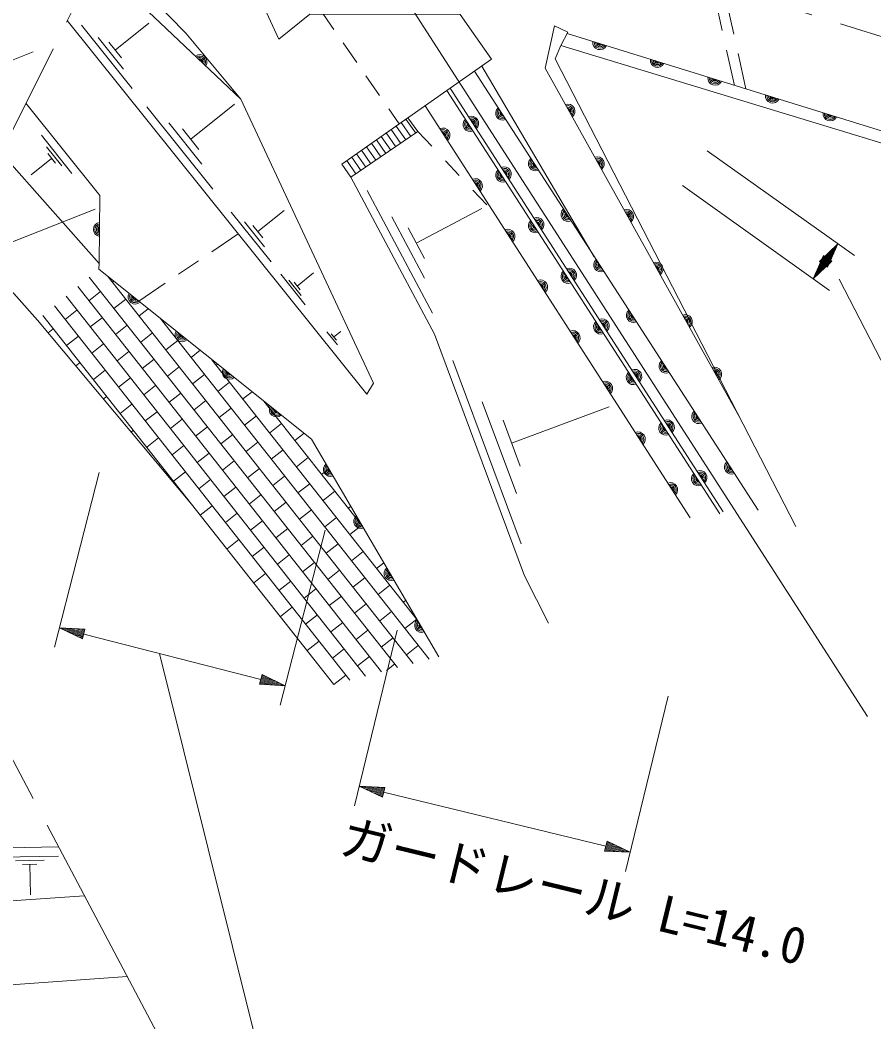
# Model space of a CAD drawing. Units: millimetres, scale not verified. Extents: x 40000 to 680000, y 20000 to 380000.
# Drawn here: x 371467 to 413993, y 260641 to 310571 of the extents above; entities that cross this region are included whole.
import ezdxf
from ezdxf.enums import TextEntityAlignment as Align

# ---------------------------------------------------------------- set-up
doc = ezdxf.new("R2010")
doc.units = ezdxf.units.MM
doc.header["$LTSCALE"] = 1000
doc.linetypes.add('CHAIN', pattern=[18.5, 12, -1.5, 3.5, -1.5])
for name, color, linetype, lineweight in [('M-BGD', 7, 'Continuous', 13), ('M-BMK', 2, 'CHAIN', 13), ('M-STR-HTXT', 7, 'Continuous', 13)]:
    doc.layers.add(name, color=color, linetype=linetype, lineweight=lineweight)
doc.styles.add('ＭＳ ゴシック', font='')
doc.styles.get('ＭＳ ゴシック').set_extended_font_data('MS Gothic')

msp = doc.modelspace()

# ---------------------------------------------------------------- linework, layer by layer
at = {"layer": 'M-BGD'}
for p, q in [((406119, 311516), (406442, 310051)), ((406688, 311339), (407011, 309874)), ((387096, 310099), (386572, 310855)), ((373819, 310554), (388731, 291922)), ((377047, 307161), (374521, 310317)), ((376205, 309075), (377888, 310423)), ((376626, 308118), (375363, 309696)), ((376521, 308681), (375889, 309470)), ((388234, 308454), (387551, 309441)), ((406657, 309075), (407045, 307315)), ((407227, 308898), (407615, 307139)), ((394470, 308280), (400066, 298774)), ((389372, 306810), (388689, 307796)), ((394095, 308017), (408225, 286145)), ((406483, 286069), (392890, 307174)), ((389072, 292478), (382470, 306632)), ((392730, 307062), (406323, 285957)), ((371761, 306430), (375447, 301833)), ((381060, 302147), (377777, 306249)), ((379966, 304635), (382153, 306386)), ((390351, 305395), (389827, 306152)), ((404834, 285759), (391644, 306301)), ((390688, 305631), (391170, 304934)), ((380513, 303391), (378871, 305442)), ((380376, 304123), (379555, 305148)), ((389951, 305115), (390426, 304426)), ((390196, 305287), (390674, 304596)), ((390442, 305459), (390922, 304765)), ((372529, 304832), (374054, 302930)), ((389214, 304599), (389683, 303919)), ((389459, 304771), (389931, 304088)), ((389705, 304943), (390178, 304257)), ((391285, 305013), (391970, 304284)), ((372784, 304255), (373546, 303304)), ((388476, 304082), (388940, 303411)), ((388722, 304254), (389187, 303581)), ((388968, 304427), (389435, 303750)), ((370526, 303957), (375402, 298434)), ((373038, 303678), (372024, 302865)), ((372848, 303916), (373229, 303440)), ((387985, 303738), (388444, 303073)), ((388231, 303910), (388692, 303242)), ((387739, 303566), (388196, 302904)), ((392654, 303555), (393339, 302826)), ((394023, 302097), (394708, 301368)), ((392009, 295955), (388756, 302069)), ((383302, 300026), (384628, 301087)), ((391198, 299446), (394459, 301181)), ((383965, 298517), (381975, 301003)), ((391604, 297700), (389977, 300757)), ((383633, 299271), (382638, 300514)), ((383550, 299715), (383053, 300336)), ((391605, 298681), (390791, 300210)), ((368509, 299916), (372335, 295617)), ((381013, 299028), (382328, 299923)), ((379359, 297903), (380352, 298578)), ((390260, 278299), (374913, 297764)), ((391050, 278508), (375857, 297778)), ((385674, 296381), (384447, 297915)), ((385470, 296847), (384856, 297614)), ((385265, 297312), (386083, 297967)), ((389469, 278090), (374337, 297284)), ((376067, 297512), (376128, 297561)), ((377383, 296558), (378698, 297452)), ((385419, 297120), (385112, 297504)), ((388679, 277881), (373760, 296804)), ((374889, 296583), (375478, 297048)), ((376143, 296204), (376732, 296668)), ((387889, 277672), (373183, 296324)), ((373711, 295655), (374300, 296119)), ((377398, 295824), (377853, 296182)), ((380013, 286450), (372607, 295844)), ((374965, 295275), (375554, 295739)), ((391840, 278717), (378441, 295712)), ((372863, 294986), (373122, 295190)), ((376220, 294895), (376809, 295359)), ((378652, 295444), (378715, 295493)), ((373787, 294346), (374376, 294810)), ((377474, 294515), (378063, 294980)), ((378729, 294135), (379318, 294600)), ((387269, 294389), (386753, 295034)), ((387226, 294619), (386968, 294941)), ((387097, 294780), (387441, 295055)), ((375042, 293966), (375631, 294431)), ((379983, 293755), (380439, 294115)), ((376296, 293586), (376885, 294051)), ((377551, 293207), (378140, 293671)), ((391242, 280687), (381025, 293646)), ((396428, 284471), (393028, 293597)), ((374244, 293337), (374453, 293502)), ((375118, 292658), (375707, 293122)), ((378805, 292827), (379394, 293291)), ((381238, 293376), (381301, 293425)), ((376373, 292278), (376962, 292742)), ((380060, 292447), (380649, 292911)), ((377628, 291898), (378217, 292362)), ((381315, 292067), (381904, 292531)), ((388731, 291922), (389072, 292478)), ((375625, 291688), (375784, 291814)), ((378882, 291518), (379471, 291983)), ((380137, 291138), (380726, 291603)), ((382569, 291687), (383025, 292047)), ((376450, 290969), (377039, 291434)), ((381391, 290759), (381980, 291223)), ((388505, 285369), (383608, 291581)), ((383824, 291307), (383887, 291358)), ((396186, 286979), (394486, 291542)), ((395945, 289487), (400812, 291301)), ((377704, 290590), (378293, 291054)), ((378959, 290210), (379548, 290674)), ((382646, 290379), (383235, 290843)), ((396370, 288347), (395520, 290628)), ((377006, 290039), (377115, 290125)), ((380213, 289830), (380802, 290294)), ((383900, 289999), (384489, 290463)), ((377781, 289281), (378370, 289745)), ((381468, 289450), (382057, 289914)), ((385155, 289619), (385611, 289979)), ((379035, 288901), (379624, 289366)), ((382722, 289070), (383311, 289535)), ((383977, 288690), (384566, 289155)), ((380290, 288521), (380879, 288986)), ((381544, 288142), (382133, 288606)), ((385231, 288311), (385820, 288775)), ((378388, 288390), (378446, 288437)), ((382799, 287762), (383388, 288226)), ((386486, 287931), (386844, 288213)), ((379112, 287593), (379701, 288057)), ((380366, 287213), (380955, 287677)), ((384053, 287382), (384642, 287846)), ((381621, 286833), (382210, 287297)), ((385308, 287002), (385897, 287466)), ((379769, 286742), (379777, 286748)), ((382876, 286453), (383464, 286918)), ((386563, 286622), (387151, 287087)), ((380443, 285904), (381032, 286369)), ((384130, 286073), (384719, 286538)), ((385385, 285694), (385974, 286158)), ((387817, 286242), (387939, 286339)), ((381698, 285524), (382287, 285989)), ((382952, 285145), (383541, 285609)), ((386639, 285314), (387228, 285778)), ((384207, 284765), (384796, 285229)), ((387894, 284934), (388483, 285398)), ((381774, 284216), (382363, 284680)), ((385461, 284385), (386050, 284849)), ((383029, 283836), (383618, 284300)), ((386716, 284005), (387305, 284470)), ((384283, 283456), (384872, 283921)), ((387970, 283625), (388559, 284090)), ((385538, 283076), (386127, 283541)), ((386792, 282697), (387381, 283161)), ((389225, 283246), (389582, 283527)), ((383105, 282528), (383694, 282992)), ((384360, 282148), (384949, 282612)), ((388047, 282317), (388636, 282781)), ((385614, 281768), (386203, 282232)), ((389301, 281937), (389890, 282401)), ((386869, 281388), (387458, 281852)), ((390556, 281557), (390677, 281653)), ((384436, 280839), (385025, 281304)), ((388123, 281008), (388712, 281473)), ((385691, 280459), (386280, 280924)), ((389378, 280628), (389967, 281093)), ((390633, 280249), (391222, 280713)), ((386946, 280080), (387535, 280544)), ((388200, 279700), (388789, 280164)), ((385768, 279151), (386357, 279615)), ((389455, 279320), (390044, 279784)), ((387022, 278771), (387611, 279235)), ((390709, 278940), (391298, 279404)), ((388277, 278391), (388866, 278856)), ((389712, 278154), (390120, 278476)), ((387099, 277463), (387688, 277927)), ((370514, 268852), (373378, 268907)), ((371234, 268675), (372665, 268702)), ((371595, 268491), (372311, 268504)), ((371953, 268497), (371982, 266970))]:
    msp.add_line(p, q, dxfattribs=at)
for points in [[(381851, 315055), (384363, 309619), (385906, 310857), (393387, 310839), (394947, 308614), (387493, 303394)], [(382470, 306632), (379726, 309915), (375611, 314143)], [(382470, 306632), (378452, 310435), (375263, 313447)], [(407282, 290821), (397618, 308170), (398084, 310287), (398748, 309964)], [(410104, 285333), (398120, 308637), (398407, 309301), (398748, 309964)], [(398714, 309898), (430599, 300014), (447310, 294895), (482534, 284033), (500339, 278660), (509816, 275669), (517482, 273426), (523930, 272009), (532495, 270402), (537985, 269651), (547426, 268968), (552319, 268883)], [(398407, 309301), (430483, 299541), (447117, 294402), (482400, 283531), (500178, 278059), (509704, 275189), (517382, 273036), (523858, 271520), (532433, 270004), (537940, 269251), (547412, 268417), (552561, 268327)], [(387949, 302735), (392111, 294913), (396595, 282876), (397779, 280508)], [(375447, 301833), (375402, 298434), (375384, 298156)], [(375384, 298156), (385987, 289679), (392319, 278844)], [(372335, 295617), (380013, 286450), (387099, 277463)], [(220074, 257586), (236094, 257997), (245452, 258191), (262769, 258829), (282759, 259435), (297340, 261067), (326936, 264580), (353424, 267674), (365611, 269212), (373399, 269361)], [(220623, 255018), (232362, 255307), (250212, 255944), (270699, 256554), (294020, 257505), (313861, 259783), (358494, 265488), (365670, 266313), (374683, 266927)], [(376800, 262912), (359642, 261685), (343066, 260590), (335424, 259568), (314794, 257379), (310273, 255424), (298935, 252231), (295993, 251405), (294128, 251477)]]:
    msp.add_lwpolyline(points, dxfattribs=at)
msp.add_lwpolyline([(387493, 303394), (387949, 302735), (391285, 305013), (390783, 305698)], close=True, dxfattribs=at)
for centre, radius, start, end in [((400345, 309449), 354, 171.574, 333.9792), ((400345, 309449), 283, 173.7981, 331.7552), ((400345, 309449), 212, 177.5444, 328.0088), ((400345, 309449), 142, 185.2561, 320.2971), ((400345, 309449), 100, 195.5738, 309.9794), ((380424, 308494), 354, 325.374, 127.7791), ((380424, 308494), 283, 327.598, 125.5551), ((380424, 308494), 212, 331.3443, 121.8088), ((380424, 308494), 142, 339.0561, 114.097), ((380424, 308494), 100, 349.3737, 103.7794), ((403211, 308561), 354, 171.574, 333.9792), ((403211, 308561), 283, 173.7981, 331.7552), ((403211, 308561), 212, 177.5444, 328.0088), ((403211, 308561), 142, 185.2561, 320.2971), ((403211, 308561), 100, 195.5738, 309.9794), ((406076, 307673), 354, 171.574, 333.9792), ((406076, 307673), 283, 173.7981, 331.7552), ((406076, 307673), 212, 177.5444, 328.0088), ((406076, 307673), 142, 185.2561, 320.2971), ((406076, 307673), 100, 195.5738, 309.9794), ((408942, 306784), 354, 171.574, 333.9792), ((408942, 306784), 283, 173.7981, 331.7552), ((408942, 306784), 212, 177.5444, 328.0088), ((408942, 306784), 142, 185.2561, 320.2971), ((408942, 306784), 100, 195.5738, 309.9794), ((395507, 305930), 354, 131.6612, 294.0664), ((395507, 305930), 283, 133.8852, 291.8423), ((395507, 305930), 212, 137.6315, 288.096), ((398753, 306022), 354, 307.9161, 110.3213), ((398753, 306022), 283, 310.1401, 108.0972), ((398753, 306022), 212, 313.8865, 104.3509), ((398753, 306022), 142, 321.5982, 96.6392), ((398753, 306022), 100, 331.9158, 86.3215), ((393887, 305366), 354, 131.5818, 293.9869), ((393887, 305366), 283, 133.8058, 291.7629), ((393956, 305420), 354, 311.5818, 113.9869), ((393956, 305420), 283, 313.8058, 111.7629), ((393956, 305420), 212, 317.5521, 108.0166), ((395507, 305930), 142, 145.3433, 280.3843), ((395507, 305930), 100, 155.6609, 270.0666), ((411807, 305896), 354, 171.574, 333.9792), ((411807, 305896), 283, 173.7981, 331.7552), ((411807, 305896), 212, 177.5444, 328.0088), ((411807, 305896), 142, 185.2561, 320.2971), ((411807, 305896), 100, 195.5738, 309.9794), ((392520, 304836), 354, 311.502, 113.9071), ((392520, 304836), 283, 313.726, 111.6831), ((393887, 305366), 212, 137.5521, 288.0166), ((393887, 305366), 142, 145.2639, 280.3048), ((393887, 305366), 100, 155.5815, 269.9872), ((393956, 305420), 142, 325.2639, 100.3048), ((393956, 305420), 100, 335.5815, 89.9872), ((392520, 304836), 212, 317.4723, 107.9368), ((392520, 304836), 142, 325.1841, 100.225), ((392520, 304836), 100, 335.5017, 89.9074), ((397135, 303410), 354, 131.6612, 294.0664), ((397135, 303410), 283, 133.8852, 291.8423), ((400213, 303401), 354, 307.9161, 110.3213), ((400213, 303401), 283, 310.1401, 108.0972), ((400213, 303401), 212, 313.8865, 104.3509), ((395511, 302844), 354, 131.5818, 293.9869), ((395580, 302897), 354, 311.5818, 113.9869), ((395580, 302897), 283, 313.8058, 111.7629), ((395580, 302897), 212, 317.5521, 108.0166), ((397135, 303410), 212, 137.6315, 288.096), ((397135, 303410), 142, 145.3433, 280.3843), ((397135, 303410), 100, 155.6609, 270.0666), ((400213, 303401), 142, 321.5982, 96.6392), ((400213, 303401), 100, 331.9158, 86.3215), ((394141, 302312), 354, 311.502, 113.9071), ((394141, 302312), 283, 313.726, 111.6831), ((395511, 302844), 283, 133.8058, 291.7629), ((395511, 302844), 212, 137.5521, 288.0166), ((395511, 302844), 142, 145.2639, 280.3048), ((395511, 302844), 100, 155.5815, 269.9872), ((395580, 302897), 142, 325.2639, 100.3048), ((395580, 302897), 100, 335.5815, 89.9872), ((394141, 302312), 212, 317.4723, 107.9368), ((394141, 302312), 142, 325.1841, 100.225), ((394141, 302312), 100, 335.5017, 89.9074), ((398763, 300890), 354, 131.6612, 294.0664), ((398763, 300890), 283, 133.8852, 291.8423), ((401673, 300780), 354, 307.9161, 110.3213), ((397136, 300322), 354, 131.5818, 293.9869), ((397205, 300375), 354, 311.5818, 113.9869), ((397205, 300375), 283, 313.8058, 111.7629), ((397205, 300375), 212, 317.5521, 108.0166), ((398763, 300890), 212, 137.6315, 288.096), ((398763, 300890), 142, 145.3433, 280.3843), ((398763, 300890), 100, 155.6609, 270.0666), ((401673, 300780), 283, 310.1401, 108.0972), ((401673, 300780), 212, 313.8865, 104.3509), ((401673, 300780), 142, 321.5982, 96.6392), ((401673, 300780), 100, 331.9158, 86.3215), ((375479, 300133), 354, 98.0416, 260.4468), ((375479, 300133), 283, 100.2656, 258.2227), ((375479, 300133), 212, 104.0119, 254.4764), ((375479, 300133), 142, 111.7237, 246.7647), ((375479, 300133), 100, 122.0413, 236.447), ((395762, 299788), 354, 311.502, 113.9071), ((397136, 300322), 283, 133.8058, 291.7629), ((397136, 300322), 212, 137.5521, 288.0166), ((397136, 300322), 142, 145.2639, 280.3048), ((397136, 300322), 100, 155.5815, 269.9872), ((397205, 300375), 142, 325.2639, 100.3048), ((397205, 300375), 100, 335.5815, 89.9872), ((395762, 299788), 283, 313.726, 111.6831), ((395762, 299788), 212, 317.4723, 107.9368), ((395762, 299788), 142, 325.1841, 100.225), ((395762, 299788), 100, 335.5017, 89.9074), ((400391, 298371), 354, 131.6612, 294.0664), ((398829, 297853), 354, 311.5818, 113.9869), ((398829, 297853), 283, 313.8058, 111.7629), ((400391, 298371), 283, 133.8852, 291.8423), ((400391, 298371), 212, 137.6315, 288.096), ((400391, 298371), 142, 145.3433, 280.3843), ((400391, 298371), 100, 155.6609, 270.0666), ((403132, 298159), 354, 307.9161, 110.3213), ((403132, 298159), 283, 310.1401, 108.0972), ((403132, 298159), 212, 313.8865, 104.3509), ((403132, 298159), 142, 321.5982, 96.6392), ((403132, 298159), 100, 331.9158, 86.3215), ((397383, 297263), 354, 311.502, 113.9071), ((398760, 297800), 354, 131.5818, 293.9869), ((398760, 297800), 283, 133.8058, 291.7629), ((398760, 297800), 212, 137.5521, 288.0166), ((398760, 297800), 142, 145.2639, 280.3048), ((398760, 297800), 100, 155.5815, 269.9872), ((398829, 297853), 212, 317.5521, 108.0166), ((398829, 297853), 142, 325.2639, 100.3048), ((398829, 297853), 100, 335.5815, 89.9872), ((397383, 297263), 283, 313.726, 111.6831), ((397383, 297263), 212, 317.4723, 107.9368), ((397383, 297263), 142, 325.1841, 100.225), ((397383, 297263), 100, 335.5017, 89.9074), ((377204, 296770), 354, 150.1553, 312.5605), ((377204, 296770), 283, 152.3794, 310.3365), ((377204, 296770), 212, 156.1257, 306.5901), ((377204, 296770), 142, 163.8374, 298.8784), ((377204, 296770), 100, 174.1551, 288.5608), ((402019, 295851), 354, 131.6612, 294.0664), ((400453, 295331), 354, 311.5818, 113.9869), ((400453, 295331), 283, 313.8058, 111.7629), ((402019, 295851), 283, 133.8852, 291.8423), ((402019, 295851), 212, 137.6315, 288.096), ((402019, 295851), 142, 145.3433, 280.3843), ((402019, 295851), 100, 155.6609, 270.0666), ((404592, 295538), 354, 307.9161, 110.3213), ((404592, 295538), 283, 310.1401, 108.0972), ((404592, 295538), 212, 313.8865, 104.3509), ((404592, 295538), 142, 321.5982, 96.6392), ((404592, 295538), 100, 331.9158, 86.3215), ((399004, 294739), 354, 311.502, 113.9071), ((400384, 295277), 354, 131.5818, 293.9869), ((400384, 295277), 283, 133.8058, 291.7629), ((400384, 295277), 212, 137.5521, 288.0166), ((400384, 295277), 142, 145.2639, 280.3048), ((400384, 295277), 100, 155.5815, 269.9872), ((400453, 295331), 212, 317.5521, 108.0166), ((400453, 295331), 142, 325.2639, 100.3048), ((400453, 295331), 100, 335.5815, 89.9872), ((379548, 294896), 354, 150.1553, 312.5605), ((379548, 294896), 283, 152.3794, 310.3365), ((379548, 294896), 212, 156.1257, 306.5901), ((379548, 294896), 142, 163.8374, 298.8784), ((379548, 294896), 100, 174.1551, 288.5608), ((399004, 294739), 283, 313.726, 111.6831), ((399004, 294739), 212, 317.4723, 107.9368), ((399004, 294739), 142, 325.1841, 100.225), ((399004, 294739), 100, 335.5017, 89.9074), ((403647, 293331), 354, 131.6612, 294.0664), ((381891, 293023), 354, 150.1553, 312.5605), ((381891, 293023), 283, 152.3794, 310.3365), ((381891, 293023), 212, 156.1257, 306.5901), ((402078, 292809), 354, 311.5818, 113.9869), ((402078, 292809), 283, 313.8058, 111.7629), ((403647, 293331), 283, 133.8852, 291.8423), ((403647, 293331), 212, 137.6315, 288.096), ((403647, 293331), 142, 145.3433, 280.3843), ((403647, 293331), 100, 155.6609, 270.0666), ((406052, 292917), 354, 307.9161, 110.3213), ((406052, 292917), 283, 310.1401, 108.0972), ((406052, 292917), 212, 313.8865, 104.3509), ((381891, 293023), 142, 163.8374, 298.8784), ((381891, 293023), 100, 174.1551, 288.5608), ((402009, 292755), 354, 131.5818, 293.9869), ((402009, 292755), 283, 133.8058, 291.7629), ((402009, 292755), 212, 137.5521, 288.0166), ((402009, 292755), 142, 145.2639, 280.3048), ((402009, 292755), 100, 155.5815, 269.9872), ((402078, 292809), 212, 317.5521, 108.0166), ((402078, 292809), 142, 325.2639, 100.3048), ((402078, 292809), 100, 335.5815, 89.9872), ((406052, 292917), 142, 321.5982, 96.6392), ((406052, 292917), 100, 331.9158, 86.3215), ((400625, 292214), 354, 311.502, 113.9071), ((400625, 292214), 283, 313.726, 111.6831), ((400625, 292214), 212, 317.4723, 107.9368), ((400625, 292214), 142, 325.1841, 100.225), ((400625, 292214), 100, 335.5017, 89.9074), ((384234, 291150), 354, 150.1553, 312.5605), ((384234, 291150), 283, 152.3794, 310.3365), ((384234, 291150), 212, 156.1257, 306.5901), ((384234, 291150), 142, 163.8374, 298.8784), ((384234, 291150), 100, 174.1551, 288.5608), ((403702, 290287), 354, 311.5818, 113.9869), ((405275, 290811), 354, 131.6612, 294.0664), ((405275, 290811), 283, 133.8852, 291.8423), ((405275, 290811), 212, 137.6315, 288.096), ((405275, 290811), 142, 145.3433, 280.3843), ((405275, 290811), 100, 155.6609, 270.0666), ((403633, 290233), 354, 131.5818, 293.9869), ((403633, 290233), 283, 133.8058, 291.7629), ((403633, 290233), 212, 137.5521, 288.0166), ((403633, 290233), 142, 145.2639, 280.3048), ((403633, 290233), 100, 155.5815, 269.9872), ((403702, 290287), 283, 313.8058, 111.7629), ((403702, 290287), 212, 317.5521, 108.0166), ((403702, 290287), 142, 325.2639, 100.3048), ((403702, 290287), 100, 335.5815, 89.9872), ((402246, 289690), 354, 311.502, 113.9071), ((402246, 289690), 283, 313.726, 111.6831), ((402246, 289690), 212, 317.4723, 107.9368), ((402246, 289690), 142, 325.1841, 100.225), ((402246, 289690), 100, 335.5017, 89.9074), ((386929, 288174), 354, 129.101, 291.5062), ((386929, 288174), 283, 131.3251, 289.2822), ((386929, 288174), 212, 135.0714, 285.5358), ((386929, 288174), 142, 142.7831, 277.8241), ((386929, 288174), 100, 153.1008, 267.5064), ((405327, 287765), 354, 311.5818, 113.9869), ((406903, 288291), 354, 131.6612, 294.0664), ((406903, 288291), 283, 133.8852, 291.8423), ((406903, 288291), 212, 137.6315, 288.096), ((406903, 288291), 142, 145.3433, 280.3843), ((406903, 288291), 100, 155.6609, 270.0666), ((405258, 287711), 354, 131.5818, 293.9869), ((405258, 287711), 283, 133.8058, 291.7629), ((405258, 287711), 212, 137.5521, 288.0166), ((405258, 287711), 142, 145.2639, 280.3048), ((405258, 287711), 100, 155.5815, 269.9872), ((405327, 287765), 283, 313.8058, 111.7629), ((405327, 287765), 212, 317.5521, 108.0166), ((405327, 287765), 142, 325.2639, 100.3048), ((405327, 287765), 100, 335.5815, 89.9872), ((403867, 287166), 354, 311.502, 113.9071), ((403867, 287166), 283, 313.726, 111.6831), ((403867, 287166), 212, 317.4723, 107.9368), ((403867, 287166), 142, 325.1841, 100.225), ((403867, 287166), 100, 335.5017, 89.9074), ((388443, 285584), 354, 129.101, 291.5062), ((388443, 285584), 283, 131.3251, 289.2822), ((388443, 285584), 212, 135.0714, 285.5358), ((388443, 285584), 142, 142.7831, 277.8241), ((388443, 285584), 100, 153.1008, 267.5064), ((389956, 282994), 354, 129.101, 291.5062), ((389956, 282994), 283, 131.3251, 289.2822), ((389956, 282994), 212, 135.0714, 285.5358), ((389956, 282994), 142, 142.7831, 277.8241), ((389956, 282994), 100, 153.1008, 267.5064), ((391470, 280404), 354, 129.101, 291.5062), ((391470, 280404), 283, 131.3251, 289.2822), ((391470, 280404), 212, 135.0714, 285.5358), ((391470, 280404), 142, 142.7831, 277.8241), ((391470, 280404), 100, 153.1008, 267.5064)]:
    msp.add_arc(centre, radius, start, end, dxfattribs=at)
at = {"layer": 'M-BMK'}
for p, q in [((367749, 298393), (379892, 322722)), ((399433, 314389), (473937, 291228)), ((364195, 286811), (378516, 259659))]:
    msp.add_line(p, q, dxfattribs=at)
at = {"layer": 'M-STR-HTXT'}
for p, q in [((388972, 314281), (413669, 275860)), ((372124, 308984), (363750, 305685)), ((405687, 304053), (413018, 298831)), ((404452, 302318), (411782, 297096)), ((375213, 301141), (366839, 297843)), ((412203, 299411), (411274, 298538)), ((411437, 298422), (412017, 299237)), ((412203, 299411), (411478, 298393)), ((411519, 298364), (412099, 299179)), ((412203, 299411), (411682, 298248)), ((410967, 297677), (411489, 298840)), ((410967, 297677), (411693, 298695)), ((411652, 298724), (411072, 297909)), ((411733, 298666), (411153, 297851)), ((411176, 298142), (411611, 298753)), ((411571, 298782), (411280, 298374)), ((411460, 298713), (411315, 298509)), ((411339, 298026), (411774, 298637)), ((411356, 298480), (411646, 298888)), ((411385, 298607), (411530, 298811)), ((411832, 299062), (411397, 298451)), ((411896, 298550), (411489, 298840)), ((411815, 298608), (411525, 298200)), ((411995, 298946), (411559, 298335)), ((411600, 298306), (411890, 298714)), ((410967, 297677), (411896, 298550)), ((411274, 298538), (411682, 298248)), ((411786, 298481), (411641, 298277)), ((411711, 298375), (411856, 298579)), ((412257, 297656), (421977, 278811)), ((375413, 288031), (373178, 279313)), ((386655, 285149), (384420, 276431)), ((373426, 280281), (374575, 279729)), ((373426, 280281), (374699, 280213)), ((373426, 280281), (374637, 279971)), ((374625, 279923), (373656, 280171)), ((374650, 280020), (373681, 280268)), ((373935, 280254), (374662, 280068)), ((374674, 280116), (374190, 280241)), ((374445, 280227), (374687, 280165)), ((374575, 279729), (374699, 280213)), ((390245, 280159), (388120, 271413)), ((373886, 280060), (374612, 279874)), ((374600, 279826), (374116, 279950)), ((374345, 279839), (374587, 279777)), ((374637, 279971), (383458, 277710)), ((378414, 279003), (383704, 257791)), ((383520, 277952), (383396, 277468)), ((384159, 277427), (383433, 277613)), ((383445, 277662), (384414, 277413)), ((384668, 277400), (383458, 277710)), ((383470, 277759), (384439, 277510)), ((384209, 277621), (383482, 277807)), ((383495, 277855), (383979, 277731)), ((383749, 277842), (383507, 277904)), ((384668, 277400), (383520, 277952)), ((384668, 277400), (383396, 277468)), ((383650, 277454), (383408, 277516)), ((383420, 277565), (383905, 277441)), ((403743, 276879), (401618, 268134)), ((388356, 272385), (389512, 271847)), ((388356, 272385), (389630, 272333)), ((388356, 272385), (389571, 272090)), ((389559, 272041), (388587, 272277)), ((389583, 272138), (388611, 272374)), ((388819, 272170), (389547, 271992)), ((388866, 272364), (389595, 272187)), ((389606, 272235), (389120, 272353)), ((389375, 272343), (389618, 272284)), ((389512, 271847), (389630, 272333)), ((389536, 271944), (389050, 272062)), ((389281, 271954), (389524, 271895)), ((389571, 272090), (400640, 269400)), ((400699, 269643), (400581, 269157)), ((401855, 269105), (400699, 269643)), ((401855, 269105), (400581, 269157)), ((400836, 269147), (400593, 269206)), ((400604, 269255), (401090, 269137)), ((401345, 269126), (400616, 269303)), ((400628, 269352), (401600, 269116)), ((401855, 269105), (400640, 269400)), ((400652, 269449), (401623, 269213)), ((401392, 269320), (400663, 269498)), ((400675, 269546), (401161, 269428)), ((400930, 269536), (400687, 269595))]:
    msp.add_line(p, q, dxfattribs=at)

# ---------------------------------------------------------------- texts
at = {"layer": 'M-STR-HTXT', "style": 'ＭＳ ゴシック'}
msp.add_text('ガードレール L=14.0', height=1833, rotation=346.344, dxfattribs=at).set_placement((398700, 265724), align=Align.BOTTOM_CENTER)

doc.saveas('drawing.dxf')
